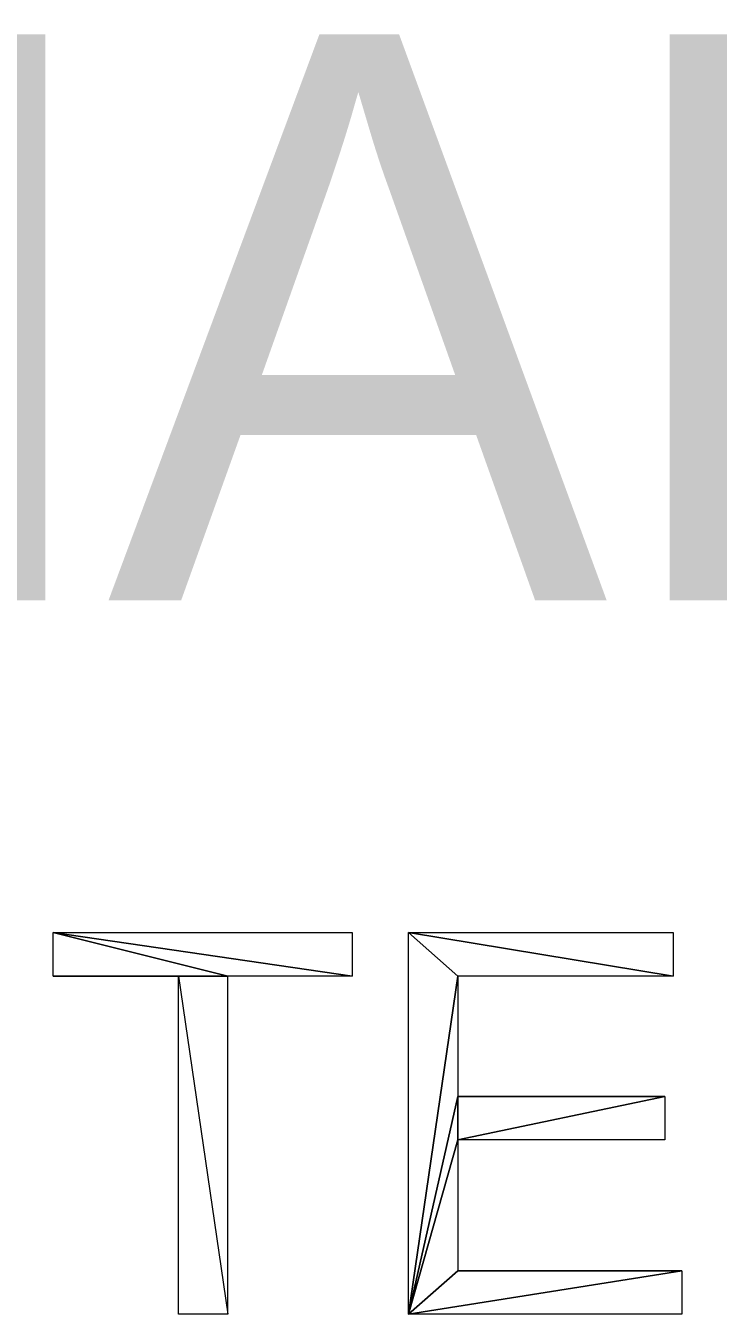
# Model space of a CAD drawing. Header units: inches. Extents: x 210948 to 214316, y -105347 to 7.
# Drawn here: x 212921.27 to 212938.57, y -105276.59 to -105244.42 of the extents above; entities that cross this region are included whole.
import ezdxf

# ---------------------------------------------------------------- set-up
doc = ezdxf.new("R2010")
doc.units = ezdxf.units.IN
doc.header["$MEASUREMENT"] = 0
doc.layers.add('A3', color=30, linetype='Continuous', lineweight=9)
doc.styles.add('STYLE1', font='arial.ttf', dxfattribs={"height": 8})

msp = doc.modelspace()

# ---------------------------------------------------------------- linework, layer by layer
at = {"layer": 'A3'}
for p, q in [((212921.957, -105267.064), (212929.424, -105268.15)), ((212926.316, -105268.15), (212921.957, -105267.064)), ((212921.957, -105267.064), (212926.316, -105268.15)), ((212921.957, -105268.15), (212921.957, -105267.064)), ((212929.424, -105268.15), (212921.957, -105267.064)), ((212921.957, -105267.064), (212929.424, -105267.064)), ((212921.957, -105267.064), (212929.424, -105268.15)), ((212926.316, -105268.15), (212921.957, -105267.064)), ((212921.957, -105267.064), (212926.316, -105268.15)), ((212929.424, -105268.15), (212921.957, -105267.064)), ((212921.957, -105267.064), (212929.424, -105267.064)), ((212929.424, -105267.064), (212929.424, -105268.15)), ((212929.424, -105267.064), (212929.424, -105268.15)), ((212930.832, -105267.064), (212937.438, -105268.15)), ((212932.059, -105268.15), (212930.832, -105267.064)), ((212930.832, -105267.064), (212932.059, -105268.15)), ((212930.832, -105276.595), (212930.832, -105267.064)), ((212937.438, -105268.15), (212930.832, -105267.064)), ((212930.832, -105267.064), (212937.438, -105267.064)), ((212937.438, -105268.15), (212930.832, -105267.064)), ((212930.832, -105267.064), (212937.438, -105268.15)), ((212932.059, -105268.15), (212930.832, -105267.064)), ((212930.832, -105267.064), (212932.059, -105268.15)), ((212930.832, -105276.595), (212930.832, -105267.064)), ((212930.832, -105267.064), (212937.438, -105267.064)), ((212937.438, -105267.064), (212937.438, -105268.15)), ((212937.438, -105267.064), (212937.438, -105268.15)), ((212926.316, -105268.15), (212921.957, -105268.15)), ((212921.957, -105268.15), (212925.09, -105268.15)), ((212926.316, -105268.15), (212921.957, -105268.15)), ((212926.316, -105268.15), (212921.957, -105268.15)), ((212921.957, -105268.15), (212925.09, -105268.15)), ((212926.316, -105268.15), (212921.957, -105268.15)), ((212925.09, -105268.15), (212926.316, -105276.595)), ((212925.09, -105276.595), (212925.09, -105268.15)), ((212925.09, -105268.15), (212926.316, -105268.15)), ((212926.316, -105268.15), (212925.09, -105268.15)), ((212925.09, -105268.15), (212926.316, -105276.595)), ((212925.09, -105268.15), (212926.316, -105276.595)), ((212925.09, -105276.595), (212925.09, -105268.15)), ((212925.09, -105268.15), (212926.316, -105268.15)), ((212926.316, -105268.15), (212925.09, -105268.15)), ((212925.09, -105268.15), (212926.316, -105276.595)), ((212926.316, -105276.595), (212926.316, -105268.15)), ((212929.424, -105268.15), (212926.316, -105268.15)), ((212926.316, -105276.595), (212926.316, -105268.15)), ((212929.424, -105268.15), (212926.316, -105268.15)), ((212930.832, -105276.595), (212932.059, -105268.15)), ((212932.059, -105268.15), (212930.832, -105276.595)), ((212930.832, -105276.595), (212932.059, -105268.15)), ((212932.059, -105268.15), (212930.832, -105276.595)), ((212932.059, -105268.15), (212932.059, -105271.155)), ((212937.438, -105268.15), (212932.059, -105268.15)), ((212932.059, -105268.15), (212932.059, -105271.155)), ((212937.438, -105268.15), (212932.059, -105268.15)), ((212930.832, -105276.595), (212932.059, -105271.155)), ((212932.059, -105271.155), (212930.832, -105276.595)), ((212930.832, -105276.595), (212932.059, -105271.155)), ((212932.059, -105271.155), (212930.832, -105276.595)), ((212932.059, -105272.241), (212937.23, -105271.155)), ((212937.23, -105271.155), (212932.059, -105271.155)), ((212932.059, -105271.155), (212937.23, -105271.155)), ((212932.059, -105271.155), (212937.23, -105271.155)), ((212937.23, -105271.155), (212932.059, -105272.241)), ((212932.059, -105272.241), (212932.059, -105271.155)), ((212932.059, -105271.155), (212932.059, -105272.241)), ((212932.059, -105272.241), (212937.23, -105271.155)), ((212937.23, -105271.155), (212932.059, -105271.155)), ((212932.059, -105271.155), (212937.23, -105271.155)), ((212932.059, -105271.155), (212937.23, -105271.155)), ((212937.23, -105271.155), (212932.059, -105272.241)), ((212932.059, -105272.241), (212932.059, -105271.155)), ((212932.059, -105271.155), (212932.059, -105272.241)), ((212937.23, -105271.155), (212937.23, -105272.241)), ((212937.23, -105271.155), (212937.23, -105272.241)), ((212930.832, -105276.595), (212932.059, -105272.241)), ((212932.059, -105272.241), (212930.832, -105276.595)), ((212930.832, -105276.595), (212932.059, -105272.241)), ((212932.059, -105272.241), (212930.832, -105276.595)), ((212937.23, -105272.241), (212932.059, -105272.241)), ((212932.059, -105272.241), (212932.059, -105275.509)), ((212932.059, -105272.241), (212932.059, -105275.509)), ((212937.23, -105272.241), (212932.059, -105272.241)), ((212930.832, -105276.595), (212937.66, -105275.509)), ((212937.66, -105275.509), (212930.832, -105276.595)), ((212930.832, -105276.595), (212932.059, -105275.509)), ((212932.059, -105275.509), (212930.832, -105276.595)), ((212930.832, -105276.595), (212937.66, -105275.509)), ((212937.66, -105275.509), (212930.832, -105276.595)), ((212930.832, -105276.595), (212932.059, -105275.509)), ((212932.059, -105275.509), (212930.832, -105276.595)), ((212937.66, -105275.509), (212932.059, -105275.509)), ((212932.059, -105275.509), (212937.66, -105275.509)), ((212932.059, -105275.509), (212937.66, -105275.509)), ((212937.66, -105275.509), (212932.059, -105275.509)), ((212932.059, -105275.509), (212937.66, -105275.509)), ((212932.059, -105275.509), (212937.66, -105275.509)), ((212937.66, -105275.509), (212937.66, -105276.595)), ((212937.66, -105275.509), (212937.66, -105276.595)), ((212926.316, -105276.595), (212925.09, -105276.595)), ((212926.316, -105276.595), (212925.09, -105276.595)), ((212937.66, -105276.595), (212930.832, -105276.595)), ((212937.66, -105276.595), (212930.832, -105276.595))]:
    msp.add_line(p, q, dxfattribs=at)

# ---------------------------------------------------------------- texts
at = {"layer": 'A3', "linetype": 'Continuous', "style": 'STYLE1', "width": 0.95}
msp.add_text('AT MANDI FOR MR. MOHAK', height=14.13896, dxfattribs=at).set_placement((212878.485, -105258.77))

doc.saveas('drawing.dxf')
